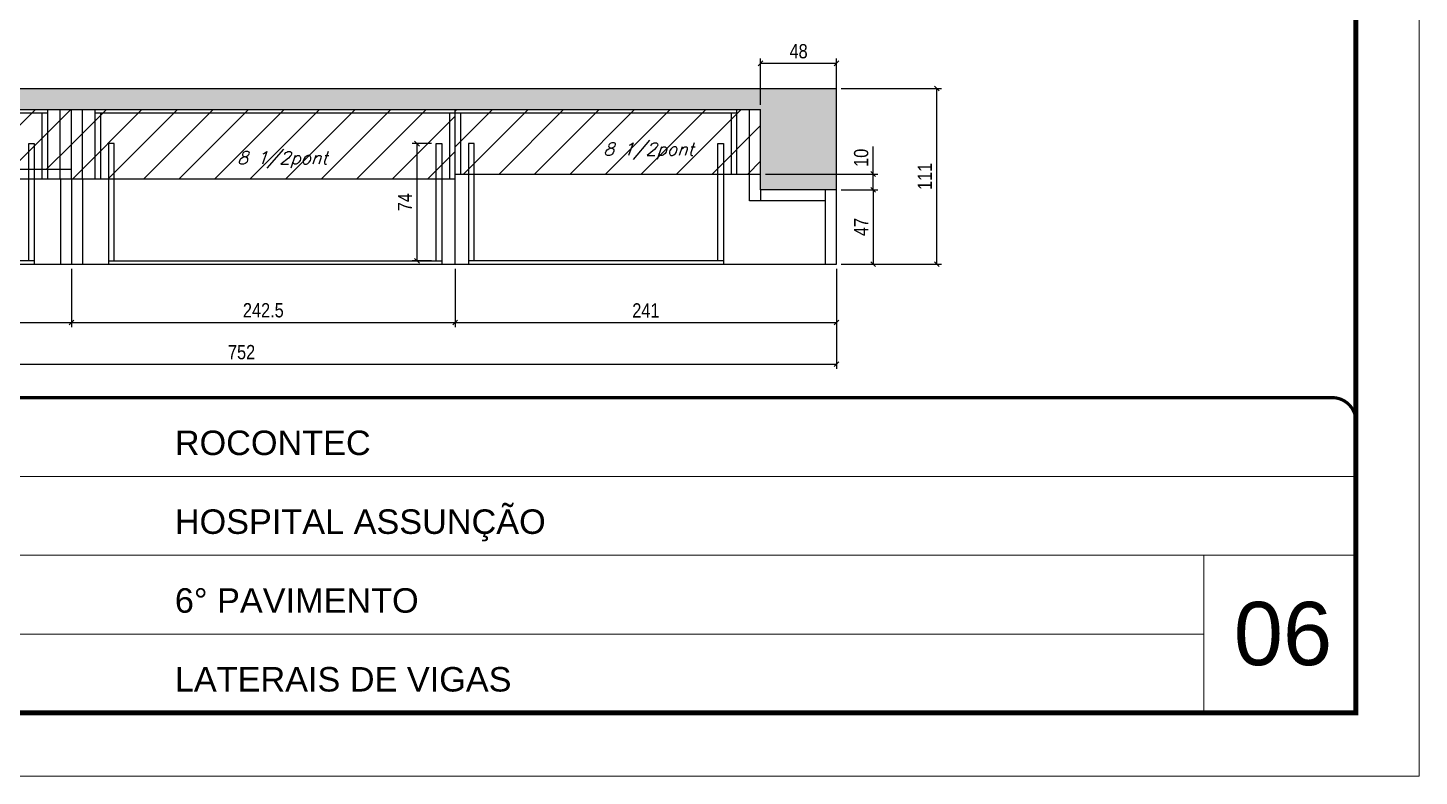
# Model space of a CAD drawing. Extents: x -20960 to -5926, y -2106 to 21915.
# Drawn here: x -10003 to -9123, y 19717 to 20190 of the extents above; entities that cross this region are included whole.
import ezdxf

# ---------------------------------------------------------------- set-up
doc = ezdxf.new("R2010")
doc.units = 0
doc.linetypes.add('CONTINUO', pattern=[0])
doc.linetypes.add('DASHED', pattern=[0.75, 0.5, -0.25])
for name, color, linetype, lineweight in [('CARIMBO', 255, 'Continuous', 9), ('Folhas', 255, 'Continuous', 9), ('SARRAFO DE PRESSAO', 251, 'DASHED', 9)]:
    doc.layers.add(name, color=color, linetype=linetype, lineweight=lineweight)
for name, color, linetype in [('COTA', 241, 'Continuous'), ('Painéis', 200, 'Continuous'), ('Reaproveitamento', 251, 'Continuous'), ('SARR_2.2x7', 40, 'Continuous'), ('SARR_3.5x7', 81, 'Continuous'), ('texto', 7, 'Continuous')]:
    doc.layers.add(name, color=color, linetype=linetype)
doc.styles.add('ARIAL', font='arial.ttf')
doc.styles.add('COTA TECNICA-50', font='techl___.ttf', dxfattribs={"height": 9})
doc.styles.add('Romans', font='romans.shx')
doc.dimstyles.new('COTA PAINEL-50', dxfattribs={"dimtxt": 9, "dimasz": 3, "dimexe": 3, "dimexo": 3, "dimgap": 3, "dimtad": 1, "dimdec": 1, "dimzin": 12, "dimdsep": 46, "dimtxsty": 'COTA TECNICA-50', "dimblk1": 'OBLIQUE', "dimblk2": 'OBLIQUE', "dimsah": 1, "dimcen": 0.9, "dimclrd": 4, "dimclre": 4, "dimclrt": 240, "dimadec": 1, "dimazin": 3, "dimtfac": 1, "dimtdec": 1, "dimtmove": 0, "dimatfit": 3, "dimfxl": 1, "dimtolj": 1, "dimtzin": 12, "dimarcsym": 0})
pattern_1 = [(45, (-7119.516, -1589.344), (-11.22532, 11.22532), [])]

# ---------------------------------------------------------------- blocks, each defined once
blk = doc.blocks.new('9999999999')
at = {"color": 30, "linetype": 'CONTINUO'}
for p, q in [((98564.56, 34379.64), (99583.98, 34379.64)), ((98564.56, 34329.83), (99487.98, 34329.83)), ((99583.98, 34329.83), (99487.98, 34329.83)), ((99487.98, 34329.83), (99487.98, 34230.21)), ((98564.56, 34280.02), (99487.98, 34280.02))]:
    blk.add_line(p, q, dxfattribs=at)
at = {"color": 30, "linetype": 'CONTINUO', "const_width": 2}
blk.add_lwpolyline([(99583.98, 34230.21), (99583.98, 34414.45, 0.414214), (99568.98, 34429.45), (98228.98, 34429.45, 0.414214), (98213.98, 34414.45), (98213.98, 34245.21, 0.414214), (98228.98, 34230.21), (99583.98, 34230.21)], format="xyb", dxfattribs=at)
at = {"layer": 'Folhas'}
blk.add_lwpolyline([(98138.98, 34190.21), (99623.98, 34190.21), (99623.98, 35240.21), (98138.98, 35240.21)], close=True, dxfattribs=at)
at = {"layer": 'Folhas', "color": 30, "const_width": 3}
blk.add_lwpolyline([(98213.98, 34230.21), (99583.98, 34230.21), (99583.98, 35200.21), (98213.98, 35200.21)], close=True, dxfattribs=at)
at = {"color": 7, "linetype": 'Continuous', "ltscale": 5, "style": 'ARIAL'}
for s, height, p in [('ROCONTEC', 15.483, (98837.68, 34393.13)), ('HOSPITAL ASSUNÇÃO', 15.4829, (98837.68, 34343.32)), ('6° PAVIMENTO', 15.4829, (98837.68, 34293.51)), ('LATERAIS DE VIGAS', 15.4829, (98837.68, 34243.7))]:
    blk.add_text(s, height=height, dxfattribs=at).set_placement(p)
blk = doc.blocks.new('_Oblique')
at = {"color": 0, "linetype": 'ByBlock', "lineweight": -2}
blk.add_line((-0.5, -0.5), (0.5, 0.5), dxfattribs=at)
blk = doc.blocks.new('*D498')
at = {"layer": 'COTA', "color": 4, "lineweight": -2, "transparency": 16777216}
for p, q in [((-10121.65, 20037.35), (-10121.65, 20000.59)), ((-9975.15, 20037.35), (-9975.15, 20000.59)), ((-10121.65, 20003.59), (-9975.15, 20003.59))]:
    blk.add_line(p, q, dxfattribs=at)
at = {"layer": 'Defpoints', "color": 0, "transparency": 16777216}
for p in [(-10121.65, 20040.35), (-9975.15, 20040.35), (-9975.15, 20003.59)]:
    blk.add_point(p, dxfattribs=at)
at = {"layer": 'COTA', "color": 4, "lineweight": -2, "transparency": 16777216, "xscale": 3, "yscale": 3, "zscale": 3, "rotation": 180}
blk.add_blockref('_Oblique', (-10121.65, 20003.59), dxfattribs=at)
at = {"layer": 'COTA', "color": 4, "lineweight": -2, "transparency": 16777216, "xscale": 3, "yscale": 3, "zscale": 3}
blk.add_blockref('_Oblique', (-9975.15, 20003.59), dxfattribs=at)
at = {"layer": 'COTA', "color": 240, "transparency": 16777216, "insert": (-10048.4, 20011.19), "char_height": 9, "attachment_point": 5, "style": 'COTA TECNICA-50'}
blk.add_mtext('\\A1;146.5', dxfattribs=at)
blk = doc.blocks.new('*D499')
at = {"layer": 'COTA', "color": 4, "lineweight": -2, "transparency": 16777216}
for p, q in [((-9975.15, 20037.35), (-9975.15, 20000.59)), ((-9732.65, 20037.35), (-9732.65, 20000.59)), ((-9975.15, 20003.59), (-9732.65, 20003.59))]:
    blk.add_line(p, q, dxfattribs=at)
at = {"layer": 'Defpoints', "color": 0, "transparency": 16777216}
for p in [(-9975.15, 20040.35), (-9732.65, 20040.35), (-9732.65, 20003.59)]:
    blk.add_point(p, dxfattribs=at)
at = {"layer": 'COTA', "color": 4, "lineweight": -2, "transparency": 16777216, "xscale": 3, "yscale": 3, "zscale": 3, "rotation": 180}
blk.add_blockref('_Oblique', (-9975.15, 20003.59), dxfattribs=at)
at = {"layer": 'COTA', "color": 4, "lineweight": -2, "transparency": 16777216, "xscale": 3, "yscale": 3, "zscale": 3}
blk.add_blockref('_Oblique', (-9732.65, 20003.59), dxfattribs=at)
at = {"layer": 'COTA', "color": 240, "transparency": 16777216, "insert": (-9853.9, 20011.19), "char_height": 9, "attachment_point": 5, "style": 'COTA TECNICA-50'}
blk.add_mtext('\\A1;242.5', dxfattribs=at)
blk = doc.blocks.new('*D500')
at = {"layer": 'COTA', "color": 4, "lineweight": -2, "transparency": 16777216}
for p, q in [((-9732.65, 20037.35), (-9732.65, 20000.59)), ((-9491.65, 20037.35), (-9491.65, 20000.59)), ((-9732.65, 20003.59), (-9491.65, 20003.59))]:
    blk.add_line(p, q, dxfattribs=at)
at = {"layer": 'Defpoints', "color": 0, "transparency": 16777216}
for p in [(-9732.65, 20040.35), (-9491.65, 20040.35), (-9491.65, 20003.59)]:
    blk.add_point(p, dxfattribs=at)
at = {"layer": 'COTA', "color": 4, "lineweight": -2, "transparency": 16777216, "xscale": 3, "yscale": 3, "zscale": 3, "rotation": 180}
blk.add_blockref('_Oblique', (-9732.65, 20003.59), dxfattribs=at)
at = {"layer": 'COTA', "color": 4, "lineweight": -2, "transparency": 16777216, "xscale": 3, "yscale": 3, "zscale": 3}
blk.add_blockref('_Oblique', (-9491.65, 20003.59), dxfattribs=at)
at = {"layer": 'COTA', "color": 240, "transparency": 16777216, "insert": (-9612.15, 20011.16), "char_height": 9, "attachment_point": 5, "style": 'COTA TECNICA-50'}
blk.add_mtext('\\A1;241', dxfattribs=at)
blk = doc.blocks.new('*D510')
at = {"layer": 'COTA', "color": 4, "lineweight": -2, "transparency": 16777216}
for p, q in [((-10243.65, 20037.35), (-10243.65, 19974.14)), ((-9491.65, 20037.34), (-9491.65, 19974.14)), ((-10243.65, 19977.14), (-9491.65, 19977.14))]:
    blk.add_line(p, q, dxfattribs=at)
at = {"layer": 'Defpoints', "color": 0, "transparency": 16777216}
for p in [(-10243.65, 20040.35), (-9491.65, 20040.34), (-9491.65, 19977.14)]:
    blk.add_point(p, dxfattribs=at)
at = {"layer": 'COTA', "color": 4, "lineweight": -2, "transparency": 16777216, "xscale": 3, "yscale": 3, "zscale": 3, "rotation": 180}
blk.add_blockref('_Oblique', (-10243.65, 19977.14), dxfattribs=at)
at = {"layer": 'COTA', "color": 4, "lineweight": -2, "transparency": 16777216, "xscale": 3, "yscale": 3, "zscale": 3}
blk.add_blockref('_Oblique', (-9491.65, 19977.14), dxfattribs=at)
at = {"layer": 'COTA', "color": 240, "transparency": 16777216, "insert": (-9867.65, 19984.74), "char_height": 9, "attachment_point": 5, "style": 'COTA TECNICA-50'}
blk.add_mtext('\\A1;752', dxfattribs=at)
blk = doc.blocks.new('*D541')
at = {"layer": 'COTA', "color": 4, "lineweight": -2, "transparency": 16777216}
for p, q in [((-9747.65, 20116.55), (-9759.78, 20116.55)), ((-9756.78, 20042.55), (-9756.78, 20116.55)), ((-9747.65, 20042.55), (-9759.78, 20042.55))]:
    blk.add_line(p, q, dxfattribs=at)
at = {"layer": 'Defpoints', "color": 0, "transparency": 16777216}
for p in [(-9756.78, 20116.55), (-9744.65, 20116.55), (-9744.65, 20042.55)]:
    blk.add_point(p, dxfattribs=at)
at = {"layer": 'COTA', "color": 4, "lineweight": -2, "transparency": 16777216, "xscale": 3, "yscale": 3, "zscale": 3}
for p, rotation in [((-9756.78, 20116.55), 90), ((-9756.78, 20042.55), 270)]:
    blk.add_blockref('_Oblique', p, dxfattribs=dict(at, rotation=rotation))
at = {"layer": 'COTA', "color": 240, "transparency": 16777216, "insert": (-9764.35, 20079.55), "char_height": 9, "attachment_point": 5, "rotation": 90, "style": 'COTA TECNICA-50'}
blk.add_mtext('\\A1;74', dxfattribs=at)
blk = doc.blocks.new('*D552')
at = {"layer": 'COTA', "color": 4, "lineweight": -2, "transparency": 16777216}
for p, q in [((-9539.65, 20141.15), (-9539.65, 20170.32)), ((-9491.65, 20095.34), (-9491.65, 20170.32)), ((-9539.65, 20167.32), (-9491.65, 20167.32))]:
    blk.add_line(p, q, dxfattribs=at)
at = {"layer": 'Defpoints', "color": 0, "transparency": 16777216}
for p in [(-9491.65, 20167.32), (-9539.65, 20138.15), (-9491.65, 20092.34)]:
    blk.add_point(p, dxfattribs=at)
at = {"layer": 'COTA', "color": 4, "lineweight": -2, "transparency": 16777216, "xscale": 3, "yscale": 3, "zscale": 3, "rotation": 180}
blk.add_blockref('_Oblique', (-9539.65, 20167.32), dxfattribs=at)
at = {"layer": 'COTA', "color": 4, "lineweight": -2, "transparency": 16777216, "xscale": 3, "yscale": 3, "zscale": 3}
blk.add_blockref('_Oblique', (-9491.65, 20167.32), dxfattribs=at)
at = {"layer": 'COTA', "color": 240, "transparency": 16777216, "insert": (-9515.65, 20174.9), "char_height": 9, "attachment_point": 5, "style": 'COTA TECNICA-50'}
blk.add_mtext('\\A1;48', dxfattribs=at)
blk = doc.blocks.new('*D553')
at = {"layer": 'COTA', "color": 4, "lineweight": -2, "transparency": 16777216}
for p, q in [((-9488.65, 20087.34), (-9465.49, 20087.34)), ((-9468.49, 20087.34), (-9468.49, 20040.34)), ((-9488.65, 20040.34), (-9465.49, 20040.34))]:
    blk.add_line(p, q, dxfattribs=at)
at = {"layer": 'Defpoints', "color": 0, "transparency": 16777216}
for p in [(-9491.65, 20087.34), (-9491.65, 20040.34), (-9468.49, 20040.34)]:
    blk.add_point(p, dxfattribs=at)
at = {"layer": 'COTA', "color": 4, "lineweight": -2, "transparency": 16777216, "xscale": 3, "yscale": 3, "zscale": 3}
for p, rotation in [((-9468.49, 20087.34), 90), ((-9468.49, 20040.34), 270)]:
    blk.add_blockref('_Oblique', p, dxfattribs=dict(at, rotation=rotation))
at = {"layer": 'COTA', "color": 240, "transparency": 16777216, "insert": (-9476.05, 20063.84), "char_height": 9, "attachment_point": 5, "rotation": 90, "style": 'COTA TECNICA-50'}
blk.add_mtext('\\A1;47', dxfattribs=at)
blk = doc.blocks.new('*D554')
at = {"layer": 'COTA', "color": 4, "lineweight": -2, "transparency": 16777216}
for p, q in [((-9468.49, 20097.35), (-9468.49, 20114.83)), ((-9536.65, 20097.35), (-9465.49, 20097.35)), ((-9468.49, 20087.34), (-9468.49, 20097.35)), ((-9488.65, 20087.34), (-9465.49, 20087.34))]:
    blk.add_line(p, q, dxfattribs=at)
at = {"layer": 'Defpoints', "color": 0, "transparency": 16777216}
for p in [(-9539.65, 20097.35), (-9468.49, 20097.35), (-9491.65, 20087.34)]:
    blk.add_point(p, dxfattribs=at)
at = {"layer": 'COTA', "color": 4, "lineweight": -2, "transparency": 16777216, "xscale": 3, "yscale": 3, "zscale": 3}
for p, rotation in [((-9468.49, 20097.35), 90), ((-9468.49, 20087.34), 270)]:
    blk.add_blockref('_Oblique', p, dxfattribs=dict(at, rotation=rotation))
at = {"layer": 'COTA', "color": 240, "transparency": 16777216, "insert": (-9476.08, 20107.59), "char_height": 9, "attachment_point": 5, "rotation": 90, "style": 'COTA TECNICA-50'}
blk.add_mtext('\\A1;10', dxfattribs=at)
blk = doc.blocks.new('*D555')
at = {"layer": 'COTA', "color": 4, "lineweight": -2, "transparency": 16777216}
for p, q in [((-9488.65, 20151.35), (-9425.28, 20151.35)), ((-9428.28, 20040.35), (-9428.28, 20151.35)), ((-9488.65, 20040.35), (-9425.28, 20040.35))]:
    blk.add_line(p, q, dxfattribs=at)
at = {"layer": 'Defpoints', "color": 0, "transparency": 16777216}
for p in [(-9491.65, 20151.35), (-9428.28, 20151.35), (-9491.65, 20040.35)]:
    blk.add_point(p, dxfattribs=at)
at = {"layer": 'COTA', "color": 4, "lineweight": -2, "transparency": 16777216, "xscale": 3, "yscale": 3, "zscale": 3}
for p, rotation in [((-9428.28, 20151.35), 90), ((-9428.28, 20040.35), 270)]:
    blk.add_blockref('_Oblique', p, dxfattribs=dict(at, rotation=rotation))
at = {"layer": 'COTA', "color": 240, "transparency": 16777216, "insert": (-9435.83, 20095.85), "char_height": 9, "attachment_point": 5, "rotation": 90, "style": 'COTA TECNICA-50'}
blk.add_mtext('\\A1;111', dxfattribs=at)

msp = doc.modelspace()

# ---------------------------------------------------------------- hatches: boundary and pattern name
at = {"layer": 'COTA', "linetype": 'ByBlock'}
h = msp.add_hatch(dxfattribs=at)
h.set_pattern_fill('AR-CONC', color=256, scale=0.03)
h.set_pattern_definition([(50, (233.42, 0), (5.4655401, -0.4781726), [0.5715, -6.2865]), (355, (233.42, 0), (-1.0573026, 5.7317054), [0.4572, -5.0292175]), (100.451445, (233.8754, -0.04), (4.4082374, 5.2535326), [0.4857003, -5.3427073]), (46.1842, (233.42, 1.524), (8.1323712, -1.2612698), [0.85725, -9.42975]), (96.635558, (234.098, 1.419), (7.122124, 7.4227837), [0.7285507, -8.0140682]), (351.18415, (233.42, 1.524), (7.122124, 7.4227837), [0.685799, -7.543792]), (21, (234.182, 1.143), (4.5484317, -3.06795595), [0.5715, -6.2865]), (326, (234.182, 1.143), (1.8540609, 5.525639), [0.4572, -5.0292]), (71.451445, (234.561, 0.8873), (6.4024926, 2.4576831), [0.4857003, -5.3426981]), (37.5, (233.42, 0), (0.0926581, 2.53665117), [0, -4.96824, 0, -5.1054, 0, -5.04825]), (7.5, (233.42, 0), (2.00458988, 3.00541724), [0, -2.91084, 0, -4.85394, 0, -1.92405]), (327.5, (231.7207, 0), (4.06771786, -0.17186232), [0, -1.905, 0, -5.9436, 0, -7.8867]), (317.5, (230.9587, 0), (4.44387544, 0.76279473), [0, -2.4765, 0, -3.94716, 0, -5.6007])])
h.paths.add_polyline_path([(-9491.65, 20151.35), (-10243.65, 20151.35), (-10243.65, 20138.15), (-9732.65, 20138.15), (-9539.65, 20138.15), (-9539.65, 20087.34), (-9491.65, 20087.34)])
at = {"layer": 'Reaproveitamento'}
h = msp.add_hatch(dxfattribs=at)
h.set_pattern_fill('ANSI31', color=256, scale=5)
h.set_pattern_definition(pattern_1)
h.paths.add_polyline_path([(-9975.15, 20100.35), (-9975.15, 20138.15), (-10121.65, 20138.15), (-10121.65, 20100.35)])
h = msp.add_hatch(dxfattribs=at)
h.set_pattern_fill('ANSI31', color=256, scale=5)
h.set_pattern_definition(pattern_1)
h.paths.add_polyline_path([(-9975.15, 20138.15), (-9975.15, 20094.35), (-9732.65, 20094.35), (-9732.65, 20138.15)])
h = msp.add_hatch(dxfattribs=at)
h.set_pattern_fill('ANSI31', color=256, scale=5)
h.set_pattern_definition([(45, (-7119.516, -1586.344), (-11.22532, 11.22532), [])])
h.paths.add_polyline_path([(-9539.65, 20097.35), (-9539.65, 20138.15), (-9732.65, 20138.15), (-9732.65, 20097.35)])

# ---------------------------------------------------------------- linework, layer by layer
at = {"layer": 'COTA', "linetype": 'ByBlock'}
for p in [(-10243.65, 20151.35), (-9491.65, 20087.34)]:
    msp.add_line(p, (-9491.65, 20151.35), dxfattribs=at)
at = {"layer": 'Painéis'}
for p, q in [((-10243.65, 20138.15), (-9732.65, 20138.15)), ((-9975.15, 20094.35), (-9975.15, 20138.15)), ((-9732.65, 20040.35), (-9732.65, 20138.15)), ((-9732.65, 20138.15), (-9539.65, 20138.15)), ((-9539.65, 20087.34), (-9539.65, 20138.15)), ((-10243.65, 20094.35), (-9732.65, 20094.35)), ((-9975.15, 20094.35), (-9975.15, 20040.35)), ((-9732.65, 20097.35), (-9539.65, 20097.35)), ((-9491.65, 20087.34), (-9539.65, 20087.34)), ((-9491.65, 20040.34), (-9491.65, 20087.34)), ((-10243.65, 20040.35), (-9491.65, 20040.35))]:
    msp.add_line(p, q, dxfattribs=at)
at = {"layer": 'Painéis', "ltscale": 25}
msp.add_line((-10243.65, 20100.35), (-9975.15, 20100.35), dxfattribs=at)
at = {"layer": 'SARR_2.2x7', "linetype": 'Continuous'}
for p, q in [((-10121.65, 20135.95), (-9990.17, 20135.95)), ((-9982.17, 20094.35), (-9982.17, 20138.15)), ((-9968.15, 20094.35), (-9968.15, 20138.15)), ((-9960.15, 20135.95), (-9732.65, 20135.95)), ((-9732.65, 20135.95), (-9554.65, 20135.95)), ((-9546.65, 20097.35), (-9546.65, 20138.15)), ((-9982.15, 20094.35), (-9982.15, 20040.35)), ((-9968.15, 20094.35), (-9968.15, 20040.35)), ((-9546.65, 20080.34), (-9546.65, 20097.35)), ((-9539.65, 20087.34), (-9539.65, 20080.34)), ((-9498.65, 20040.34), (-9498.65, 20087.34)), ((-9498.65, 20080.34), (-9546.65, 20080.34))]:
    msp.add_line(p, q, dxfattribs=at)
at = {"layer": 'SARR_2.2x7', "linetype": 'Continuous', "ltscale": 50}
for p, q in [((-9998.65, 20042.55), (-10113.15, 20042.55)), ((-9951.65, 20042.55), (-9741.15, 20042.55)), ((-9563.15, 20042.55), (-9724.15, 20042.55))]:
    msp.add_line(p, q, dxfattribs=at)
at = {"layer": 'SARR_3.5x7'}
for p, q in [((-9993.67, 20094.35), (-9993.67, 20135.95)), ((-9990.17, 20094.35), (-9990.17, 20138.15)), ((-9960.15, 20094.35), (-9960.15, 20138.15)), ((-9956.65, 20094.35), (-9956.65, 20135.95)), ((-9736.15, 20135.95), (-9736.15, 20094.35)), ((-9732.65, 20097.35), (-9732.65, 20138.15)), ((-9729.15, 20097.35), (-9729.15, 20135.95)), ((-9558.15, 20097.35), (-9558.15, 20135.95)), ((-9554.65, 20097.35), (-9554.65, 20138.15))]:
    msp.add_line(p, q, dxfattribs=at)
for points in [[(-10002.15, 20042.55), (-10002.15, 20116.55), (-9998.65, 20116.55), (-9998.65, 20040.35)], [(-9948.15, 20042.55), (-9948.15, 20116.55), (-9951.65, 20116.55), (-9951.65, 20040.35)], [(-9744.65, 20042.55), (-9744.65, 20116.55), (-9741.15, 20116.55), (-9741.15, 20040.35)], [(-9720.65, 20042.55), (-9720.65, 20116.55), (-9724.15, 20116.55), (-9724.15, 20040.35)], [(-9566.65, 20042.55), (-9566.65, 20116.55), (-9563.15, 20116.55), (-9563.15, 20040.35)]]:
    msp.add_lwpolyline(points, dxfattribs=at)

# ---------------------------------------------------------------- block references
at = {"layer": 'SARRAFO DE PRESSAO', "color": 6, "linetype": 'ByBlock'}
msp.add_blockref('9999999999', (-108747.48, -14473.39), dxfattribs=at)

# ---------------------------------------------------------------- texts
at = {"layer": 'CARIMBO', "style": 'ARIAL'}
msp.add_text('06', height=40, dxfattribs=at).set_placement((-9240.64, 19786.96))
at = {"layer": 'texto', "color": 2, "char_height": 8, "attachment_point": 5, "style": 'Romans'}
for insert in [(-9610.53, 20111.79), (-9841.93, 20106.3)]:
    msp.add_mtext('{\\Q19;\\C256;8 1/2pont}', dxfattribs=dict(at, insert=insert))

# ---------------------------------------------------------------- dimensions: what is measured, and where the dimension line sits
at = {"layer": 'COTA'}
for base, p1, p2, picture, middle in [((-9491.65, 20167.32), (-9539.65, 20138.15), (-9491.65, 20092.34), '*D552', (-9515.65, 20174.9)), ((-9491.65, 19977.14), (-10243.65, 20040.35), (-9491.65, 20040.34), '*D510', (-9867.65, 19984.74))]:
    dim = msp.add_linear_dim(base=base, p1=p1, p2=p2, dimstyle='COTA PAINEL-50', dxfattribs=at)
    dim.commit()
    dim.dimension.update_dxf_attribs({"geometry": picture, "text_midpoint": middle})
for base, p1, p2, picture, middle in [((-9428.28, 20151.35), (-9491.65, 20040.35), (-9491.65, 20151.35), '*D555', (-9435.83, 20095.85)), ((-9756.78, 20116.55), (-9744.65, 20042.55), (-9744.65, 20116.55), '*D541', (-9764.35, 20079.55)), ((-9468.49, 20097.35), (-9491.65, 20087.34), (-9539.65, 20097.35), '*D554', (-9476.08, 20107.59)), ((-9468.49, 20040.34), (-9491.65, 20087.34), (-9491.65, 20040.34), '*D553', (-9476.05, 20063.84))]:
    dim = msp.add_linear_dim(base=base, p1=p1, p2=p2, angle=90, dimstyle='COTA PAINEL-50', dxfattribs=at)
    dim.commit()
    dim.dimension.update_dxf_attribs({"geometry": picture, "text_midpoint": middle})
for base, p1, p2, picture, middle in [((-9975.15, 20003.59), (-10121.65, 20040.35), (-9975.15, 20040.35), '*D498', (-10048.4, 20011.19)), ((-9732.65, 20003.59), (-9975.15, 20040.35), (-9732.65, 20040.35), '*D499', (-9853.9, 20011.19)), ((-9491.65, 20003.59), (-9732.65, 20040.35), (-9491.65, 20040.35), '*D500', (-9612.15, 20011.16))]:
    dim = msp.add_linear_dim(base=base, p1=p1, p2=p2, dimstyle='COTA PAINEL-50', override={"dimtmove": 1}, dxfattribs=at)
    dim.commit()
    dim.dimension.update_dxf_attribs({"geometry": picture, "text_midpoint": middle})

doc.saveas('drawing.dxf')
